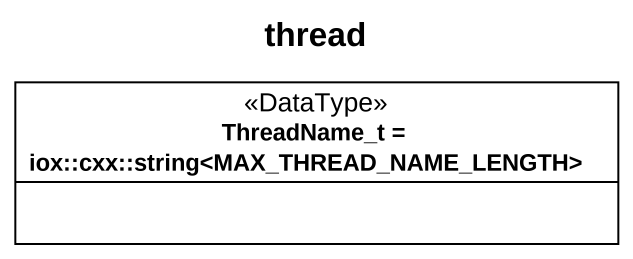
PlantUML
@startuml
title thread
hide circle
hide empty members
class "ThreadName_t = iox::cxx::string<MAX_THREAD_NAME_LENGTH>" as ThreadName_t_iox_cxx_string <<DataType>>
@enduml
